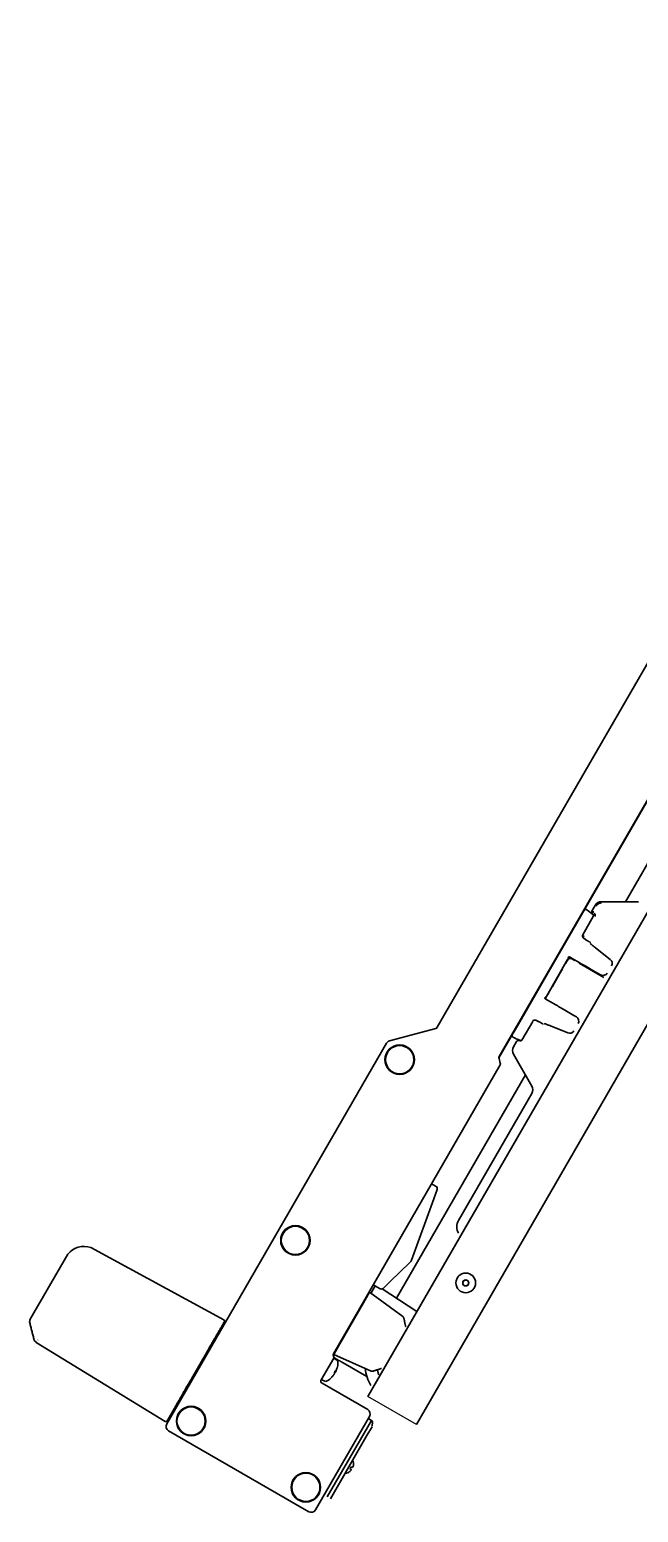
# Model space of a CAD drawing. Header units: inches. Extents: x 90 to 4162, y -443 to 3471.
# Drawn here: x 1825 to 2073, y -443 to 161 of the extents above; entities that cross this region are included whole.
import ezdxf

# ---------------------------------------------------------------- set-up
doc = ezdxf.new("R2010")
doc.units = ezdxf.units.IN
doc.layers.add('1', color=7, linetype='Continuous', true_color=0xffffff)
doc.layers.add('4', color=7, linetype='Continuous', true_color=0xffffff)

msp = doc.modelspace()

# ---------------------------------------------------------------- linework, layer by layer
msp.add_line((1982.35, -406.79), (1962.6, -395.38))
at = {"layer": '1', "color": 7, "linetype": 'Continuous', "lineweight": 35}
for p, q in [((1982.35, -406.79), (2310.42, 161.43)), ((2253.58, 108.61), (1962.56, -395.44)), ((1990.8, -245.04), (2167.75, 61.45)), ((2191.06, 45.83), (2015.98, -257.43)), ((2190.7, 45.46), (2016.11, -256.93)), ((2048.15, -201.7), (2050.29, -197.99)), ((2050.29, -197.99), (2050.62, -197.42)), ((2053.56, -198.53), (2053.57, -198.53)), ((2054.63, -199.36), (2053.57, -198.53)), ((2023.89, -243.72), (2048.15, -201.7)), ((2053.19, -210.95), (2053.41, -211.12)), ((2035.43, -232.22), (2043.96, -217.45)), ((2044.13, -216.82), (2044.18, -217.01)), ((2044.37, -216.96), (2044.27, -217.05)), ((2044.73, -216.37), (2044.63, -216.53)), ((2044.68, -216.34), (2044.73, -216.37)), ((2045.58, -216.86), (2048.96, -218.81)), ((2061.35, -217.36), (2055.3, -212.63)), ((2041.5, -221.83), (2038, -227.9)), ((2041.92, -221.5), (2041.86, -221.47)), ((2044.01, -217.48), (2043.5, -218.37)), ((2054.95, -222.24), (2051.05, -219.99)), ((2056.41, -223.08), (2054.95, -222.24)), ((2057.39, -223.65), (2056.41, -223.08)), ((2035.25, -224.06), (2035.25, -224.06)), ((2037.86, -228.4), (2037.92, -228.43)), ((2034.83, -233.4), (2034.88, -233.43)), ((2034.97, -233.26), (2034.88, -233.43)), ((2035.16, -232.64), (2034.98, -232.69)), ((2035.24, -232.69), (2035.22, -232.82)), ((2036, -231.36), (2035.49, -232.25)), ((2035.73, -233.92), (2039.11, -235.87)), ((2041.18, -237.1), (2045.08, -239.35)), ((2045.08, -239.35), (2046.53, -240.19)), ((2046.53, -240.19), (2047.52, -240.75)), ((1971.4, -250.55), (1990.19, -245.51)), ((2021.42, -248.01), (2021.75, -247.44)), ((2021.75, -247.44), (2023.89, -243.72)), ((2034.41, -243.46), (2034.67, -243.57)), ((2036.93, -244.45), (2044.04, -247.32)), ((1880.6, -406.64), (1970.18, -251.48)), ((2023.85, -250), (2025.1, -250.5)), ((2023.85, -250), (2023.85, -250)), ((2016.53, -259.62), (2016.01, -257.69)), ((2016.43, -260.38), (1948.49, -378.05)), ((1988.49, -308.77), (1990.36, -309.85)), ((1990.8, -311.05), (1989.41, -314.87)), ((1989.41, -314.87), (1980.32, -339.87)), ((1840.31, -337.43), (1825.01, -363.93)), ((1849.7, -334.78), (1903.92, -364.22)), ((1979.57, -341), (1971.76, -348.5)), ((1965.54, -350.36), (1963.88, -353.23)), ((1967.56, -351.52), (1964.74, -349.9)), ((1971.76, -348.5), (1968.75, -351.38)), ((1960.79, -357.3), (1963.28, -353)), ((1963.28, -353), (1976.81, -362.83)), ((1963.88, -353.23), (1963.88, -353.23)), ((1968.41, -351.59), (1982.57, -360.79)), ((1951.16, -373.98), (1960.79, -357.3)), ((1959.14, -359.6), (1959.39, -359.74)), ((1961.07, -356.82), (1960.83, -356.68)), ((1903.1, -367.67), (1902.92, -366.99)), ((1955.03, -366.73), (1955.27, -366.87)), ((1956.69, -364.42), (1956.44, -364.28)), ((1880.02, -405.63), (1827.41, -373.39)), ((1948.68, -378.29), (1951.16, -373.98)), ((1950.64, -374.32), (1950.89, -374.46)), ((1952.57, -371.54), (1952.33, -371.4)), ((1952.64, -371.42), (1952.54, -371.36)), ((1948.65, -379.78), (1943.5, -388.69)), ((1948.7, -379.4), (1948.44, -378.43)), ((1948.75, -379.6), (1948.65, -379.78)), ((1963.96, -385.09), (1948.68, -378.29)), ((1948.71, -379.58), (1948.75, -379.6)), ((1949.75, -380.18), (1948.75, -379.6)), ((1949.75, -380.46), (1948.84, -379.94)), ((1891.32, -387.07), (1893.48, -383.34)), ((1948.74, -386.49), (1948.75, -386.5)), ((1948.76, -386.4), (1948.8, -386.42)), ((1949.11, -385.39), (1949.32, -385.52)), ((1949.22, -385.19), (1949.43, -385.32)), ((1949.26, -385.12), (1949.48, -385.24)), ((1949.54, -385.1), (1949.55, -385.11)), ((1962.12, -387.31), (1952.54, -381.78)), ((1943.84, -388.6), (1944.75, -389.12)), ((1943.87, -390.06), (1962.49, -400.81)), ((1948.66, -386.62), (1948.68, -386.63)), ((1882.51, -403.2), (1882.6, -403.18)), ((1963.22, -403.54), (1941.22, -441.64)), ((1962.91, -404.56), (1964.02, -405.16)), ((1938.49, -442.38), (1881.33, -409.38)), ((1961.02, -410.35), (1946.02, -436.33)), ((1964.02, -405.16), (1961.02, -410.35)), ((1964.25, -407.76), (1962.32, -411.1)), ((1964.02, -405.16), (1964.2, -405.27)), ((1964.43, -405.72), (1964.33, -407.5)), ((1962.32, -411.1), (1947.32, -437.08))]:
    msp.add_line(p, q, dxfattribs=at)
for centre, radius in [((1975.53, -258.22), 6), ((1975.53, -258.22), 5.75), ((1933.03, -331.84), 6), ((1933.03, -331.84), 5.75), ((2002.45, -349.17), 4), ((2002.45, -349.17), 1.25), ((2002.45, -349.17), 1.15), ((1890.53, -405.45), 6), ((1890.53, -405.45), 5.75), ((1937.29, -432.45), 6), ((1937.29, -432.45), 5.75)]:
    msp.add_circle(centre, radius, dxfattribs=at)
for centre, radius, start, end in [((1989.93, -244.54), 1, 285, 330), ((1971.92, -252.48), 2, 105, 150), ((2016.98, -257.43), 1, 150, 195), ((2015.56, -259.88), 1, 330, 15), ((1989.86, -310.71), 1, 340, 60), ((1846.84, -342.61), 8.34, 69.92444, 141.57556), ((1977.5, -338.84), 3, 313.7865, 340), ((1968.06, -350.66), 1, 240, 313.7865), ((1826.74, -364.93), 2, 150, 194.25002), ((1952.67, -371.14), 0.25, 198.69975, 238), ((1948.92, -378.3), 0.5, 150, 195), ((1948.72, -380.16), 0.25, 60, 150), ((1948.22, -379.53), 0.5, 330, 15), ((1949.12, -381.54), 1.25, 358.60206, 60), ((1895.01, -386.68), 3.1, 164.59455, 186.2508), ((1895.01, -386.68), 3.1, 113.7558, 135.41205), ((1895.01, -386.68), 3.5, 105.5883, 114.7683), ((1941.29, -381.35), 9.08, 343.2612, 358.60206), ((1895.01, -386.68), 3.5, 185.86268, 194.4183), ((1944.37, -389.19), 1, 150, 240), ((1943.97, -388.38), 0.25, 150, 240), ((1945.37, -388.04), 1.25, 240, 301.39794), ((1941.29, -381.35), 9.08, 301.39794, 316.7388), ((1961.49, -402.54), 2, 330, 60), ((1882.33, -407.64), 2, 150, 240), ((1963.93, -405.69), 0.5, 356.56505, 58), ((1953, -423.04), 3.74, 9.38647, 25.84409), ((1953, -423.04), 3.74, 274.1559, 290.64486), ((1939.49, -440.64), 2, 240, 330)]:
    msp.add_arc(centre, radius, start, end, dxfattribs=at)
for centre, major_axis, ratio, start_param, end_param in [((2051.27, -197.79), (-0.65, 0.375), 0.999379, 4.572848, 6.283185), ((2053.53, -198.6), (1.79, -1.4), 0.03458, 1.575662, 3.146458), ((2053.33, -211.26), (2.39, -1.87), 0.051895, 1.166972, 1.57811), ((2043.93, -217.44), (-0.25, -0.433), 0.052408, 1.570796, 3.089233), ((2044.02, -217.49), (-0.25, -0.433), 0.017455, 3.193953, 4.712389), ((2044.39, -216.39), (-0.25, -0.433), 0.052408, 4.828132, 6.230825), ((2044.55, -216.55), (0.065, -0.242), 0.997265, 2.357564, 3.693517), ((2044.62, -216.53), (-0.25, -0.433), 0.017455, 0.05236, 1.570796), ((2045.55, -216.9), (0.866, -0.5), 0.052408, 1.570796, 3.124139), ((2055.38, -212.5), (2.39, -1.87), 0.051895, 4.308564, 4.719702), ((2060.11, -218.93), (-1.97, -0.38), 0.997598, 2.427198, 3.855987), ((2042.36, -222.33), (0.551, -0.835), 0.99981, 2.970839, 3.605134), ((2044.36, -218.87), (-0.998, 0.06), 0.99981, 5.819644, 6.453939), ((2049.04, -218.68), (2.6, -1.5), 0.052408, 4.712389, 5.123527), ((2050.98, -220.13), (2.6, -1.5), 0.052408, 1.570796, 1.981934), ((2058.39, -221.91), (-0.52, 1.94), 0.997265, 2.357564, 3.925621), ((2038.86, -228.4), (0.998, -0.06), 0.99981, 2.678052, 3.312346), ((2034.95, -233.18), (-0.242, -0.065), 0.997265, 5.731261, 7.067214), ((2034.73, -233.12), (-0.25, -0.433), 0.052408, 3.193953, 4.596646), ((2035.75, -233.87), (0.866, -0.5), 0.052408, 3.159046, 4.712389), ((2034.97, -233.26), (-0.25, -0.433), 0.017455, 1.570796, 3.089233), ((2035.41, -232.2), (-0.25, -0.433), 0.052408, 0.05236, 1.570796), ((2035.49, -232.25), (-0.25, -0.433), 0.017455, 4.712389, 6.230825), ((2036.86, -231.86), (0.551, -0.835), 0.99981, 2.970839, 3.605134), ((2039.04, -236.01), (2.6, -1.5), 0.052408, 1.159658, 1.570796), ((2041.26, -236.96), (2.6, -1.5), 0.052408, 4.301251, 4.712389), ((2046.51, -242.49), (1.94, 0.52), 0.997265, 5.499157, 7.067214), ((2034.75, -243.43), (2.81, -1.13), 0.051895, 4.705076, 5.116214), ((2036.85, -244.59), (2.81, -1.13), 0.051895, 1.563483, 1.974621), ((2044.79, -245.47), (0.65, -1.9), 0.997598, 5.568791, 6.99758), ((2022.07, -248.38), (-0.65, 0.375), 0.999379, 0, 1.710337), ((2023.89, -249.93), (2.11, -0.85), 0.03458, 3.136727, 4.707523), ((1941.32, -381.3), (-7.85, 4.53), 0.995851, 2.892014, 3.064238), ((1941.41, -381.15), (-7.86, 4.54), 0.70796, 2.968314, 3.041486), ((1941.14, -381.62), (7.86, -4.54), 0.359495, 6.109906, 6.183079), ((1940.98, -381.9), (7.85, -4.53), 0.319632, 0.077355, 0.249579), ((1941.53, -380.94), (-7.61, 4.39), 0.978398, 3.096057, 3.187129), ((1941.61, -380.81), (-7.85, 4.53), 0.319632, 2.921886, 3.064238), ((1941.17, -381.56), (7.86, -4.54), 0.70796, 0.100106, 0.173279), ((1941.62, -380.78), (-7.85, 4.53), 0.090997, 3.218948, 3.391172), ((1941.26, -381.41), (7.85, -4.53), 0.995851, 0.077355, 0.104034), ((1941.23, -381.46), (7.86, -4.54), 0.933147, 0.100106, 0.173279), ((1941.4, -381.17), (-7.85, 4.53), 0.947542, 3.218948, 3.391172), ((1941.41, -381.15), (-7.86, 4.54), 0.706253, 3.241699, 3.314872), ((1941.19, -381.54), (7.85, -4.53), 0.947542, 6.033606, 6.20583), ((1940.17, -383.3), (7.61, -4.39), 0.206731, 6.237649, 6.328721), ((1952.98, -423.03), (2.57, 2.7), 0.997235, 5.247399, 5.62012), ((1952.98, -423.04), (1.06, 3.58), 0.997235, 3.804658, 4.177379), ((1952.83, -423.29), (-3.09, 2.09), 0.017407, 3.440796, 3.813517), ((1952.82, -423.24), (-2.71, 2.5), 0.902278, 3.129444, 3.24631), ((1953.13, -422.77), (3.35, -1.63), 0.017407, 5.611261, 5.983982), ((1952.67, -423.49), (-2.99, 2.17), 0.420739, 3.280106, 3.396972), ((1953.23, -422.53), (3.37, -1.5), 0.420739, 6.027806, 6.144672), ((1953.08, -422.79), (3.52, -1.1), 0.902278, 6.178468, 6.295334)]:
    msp.add_ellipse(centre, major_axis=major_axis, ratio=ratio, start_param=start_param, end_param=end_param, dxfattribs=at)
for points, knots in [([(2051.29, -197.05), (2051.26, -197.05), (2051.16, -197.04), (2050.97, -197.09), (2050.76, -197.23), (2050.66, -197.35), (2050.62, -197.42)], [0, 0, 0, 0, 0.092458, 0.389148, 0.725423, 1, 1, 1, 1]), ([(2021.42, -248.01), (2021.37, -248.09), (2021.31, -248.25), (2021.31, -248.5), (2021.36, -248.67), (2021.41, -248.74), (2021.42, -248.76)], [0, 0, 0, 0, 0.346122, 0.655529, 0.90949, 1, 1, 1, 1]), ([(1963.88, -353.23), (1963.87, -353.25), (1963.85, -353.27), (1963.83, -353.32), (1963.81, -353.34), (1963.8, -353.37)], [0, 0, 0, 0, 0.502181, 0.502181, 1, 1, 1, 1]), ([(1893.48, -383.34), (1893.49, -383.32), (1893.51, -383.28), (1893.55, -383.22), (1893.58, -383.15), (1893.62, -383.09), (1893.65, -383.03), (1893.69, -382.97), (1893.73, -382.91), (1893.76, -382.84), (1893.8, -382.78), (1893.83, -382.72), (1893.87, -382.66), (1893.9, -382.6), (1893.94, -382.54), (1893.97, -382.47), (1894.01, -382.41), (1894.05, -382.35), (1894.08, -382.29), (1894.12, -382.23), (1894.15, -382.17), (1894.19, -382.11), (1894.22, -382.05), (1894.26, -381.98), (1894.29, -381.92), (1894.33, -381.86), (1894.36, -381.8), (1894.4, -381.74), (1894.43, -381.68), (1894.47, -381.62), (1894.5, -381.56), (1894.54, -381.5), (1894.57, -381.44), (1894.61, -381.38), (1894.64, -381.32), (1894.68, -381.26), (1894.71, -381.2), (1894.75, -381.14), (1894.78, -381.08), (1894.82, -381.02), (1894.85, -380.96), (1894.89, -380.89), (1894.92, -380.83), (1894.96, -380.78), (1894.99, -380.72), (1895.03, -380.66), (1895.06, -380.6), (1895.09, -380.54), (1895.13, -380.48), (1895.16, -380.42), (1895.2, -380.36), (1895.23, -380.3), (1895.27, -380.24), (1895.3, -380.18), (1895.33, -380.12), (1895.37, -380.06), (1895.4, -380), (1895.44, -379.94), (1895.47, -379.88), (1895.5, -379.83), (1895.54, -379.77), (1895.57, -379.71), (1895.61, -379.65), (1895.64, -379.59), (1895.67, -379.53), (1895.71, -379.47), (1895.74, -379.42), (1895.77, -379.36), (1895.81, -379.3), (1895.84, -379.24), (1895.88, -379.18), (1895.91, -379.13), (1895.94, -379.07), (1895.98, -379.01), (1896.01, -378.95), (1896.04, -378.89), (1896.08, -378.84), (1896.11, -378.78), (1896.14, -378.72), (1896.17, -378.66), (1896.21, -378.61), (1896.24, -378.55), (1896.27, -378.49), (1896.31, -378.44), (1896.34, -378.38), (1896.37, -378.32), (1896.4, -378.27), (1896.44, -378.21), (1896.47, -378.15), (1896.5, -378.1), (1896.53, -378.04), (1896.57, -377.98), (1896.6, -377.93), (1896.63, -377.87), (1896.66, -377.82), (1896.7, -377.76), (1896.73, -377.71), (1896.76, -377.65), (1896.79, -377.59), (1896.82, -377.54), (1896.86, -377.48), (1896.89, -377.43), (1896.92, -377.37), (1896.95, -377.32), (1896.98, -377.26), (1897.02, -377.21), (1897.05, -377.15), (1897.08, -377.1), (1897.11, -377.04), (1897.14, -376.99), (1897.17, -376.94), (1897.2, -376.88), (1897.24, -376.83), (1897.27, -376.77), (1897.3, -376.72), (1897.33, -376.67), (1897.36, -376.61), (1897.39, -376.56), (1897.42, -376.51), (1897.45, -376.45), (1897.67, -376.08), (1898.05, -375.42), (1898.55, -374.56), (1898.97, -373.82), (1899.3, -373.25), (1899.56, -372.8), (1899.78, -372.42), (1899.99, -372.06), (1900.16, -371.76), (1900.3, -371.51), (1900.43, -371.29), (1900.59, -371.01), (1900.78, -370.69), (1901.04, -370.23), (1901.36, -369.69), (1901.71, -369.08), (1902.03, -368.52), (1902.31, -368.04), (1902.54, -367.64), (1902.73, -367.32), (1902.89, -367.04), (1903.02, -366.8), (1903.14, -366.61), (1903.23, -366.44), (1903.32, -366.29), (1903.41, -366.13), (1903.53, -365.93), (1903.66, -365.7), (1903.79, -365.47), (1903.9, -365.29), (1903.96, -365.17), (1903.99, -365.13), (1904, -365.11)], [0, 0, 0, 0, 0.002347, 0.004693, 0.007038, 0.009381, 0.011723, 0.014063, 0.016402, 0.01874, 0.021076, 0.023412, 0.025745, 0.028078, 0.030409, 0.032738, 0.035066, 0.037393, 0.039719, 0.042043, 0.044366, 0.046688, 0.049008, 0.051327, 0.053644, 0.05596, 0.058275, 0.060589, 0.062901, 0.065212, 0.067521, 0.069829, 0.072136, 0.074441, 0.076745, 0.079048, 0.08135, 0.08365, 0.085948, 0.088246, 0.090542, 0.092836, 0.09513, 0.097422, 0.099713, 0.102002, 0.10429, 0.106577, 0.108862, 0.111146, 0.113428, 0.11571, 0.11799, 0.120268, 0.122546, 0.124821, 0.127096, 0.129369, 0.131641, 0.133912, 0.136181, 0.138449, 0.140715, 0.14298, 0.145244, 0.147507, 0.149768, 0.152027, 0.154286, 0.156543, 0.158798, 0.161052, 0.163305, 0.165556, 0.167806, 0.170055, 0.172302, 0.174547, 0.176791, 0.179034, 0.181275, 0.183515, 0.185753, 0.18799, 0.190226, 0.192459, 0.194692, 0.196923, 0.199152, 0.20138, 0.203606, 0.205831, 0.208054, 0.210276, 0.212496, 0.214714, 0.216932, 0.219147, 0.221361, 0.223573, 0.225784, 0.227993, 0.230201, 0.232407, 0.234611, 0.236814, 0.239015, 0.241215, 0.243413, 0.245609, 0.247804, 0.249997, 0.252188, 0.254378, 0.256566, 0.258752, 0.260937, 0.26312, 0.265302, 0.267481, 0.269659, 0.311569, 0.348589, 0.380775, 0.408204, 0.425656, 0.44314, 0.460639, 0.478136, 0.486406, 0.497547, 0.511552, 0.528413, 0.548118, 0.583862, 0.619099, 0.6539, 0.688239, 0.71524, 0.739877, 0.762145, 0.782048, 0.799599, 0.81481, 0.827686, 0.843851, 0.86575, 0.893412, 0.926891, 0.966204, 0.984323, 1, 1, 1, 1]), ([(1904.12, -364.63), (1904.11, -364.59), (1904.09, -364.53), (1904.03, -364.44), (1903.96, -364.37), (1903.91, -364.33), (1903.88, -364.31)], [0, 0, 0, 0, 0.262567, 0.520289, 0.767104, 1, 1, 1, 1]), ([(1904.12, -364.9), (1904.15, -364.86), (1904.19, -364.74), (1904.18, -364.52), (1904.08, -364.32), (1903.98, -364.24), (1903.92, -364.22)], [0, 0, 0, 0, 0.236119, 0.494912, 0.753705, 1, 1, 1, 1]), ([(1977.2, -363.43), (1977.19, -363.37), (1977.17, -363.31), (1977.12, -363.2), (1977.1, -363.14), (1977.03, -363.04), (1976.99, -362.99), (1976.91, -362.9), (1976.86, -362.86), (1976.81, -362.83)], [0, 0, 0, 0, 0.25, 0.25, 0.5, 0.5, 0.75, 0.75, 1, 1, 1, 1]), ([(1826.45, -371.89), (1826.45, -371.9), (1826.45, -371.9), (1826.45, -371.91), (1826.45, -371.91), (1826.45, -371.92), (1826.45, -371.93), (1826.46, -371.95), (1826.46, -371.96), (1826.47, -371.97)], [0, 0, 0, 0, 0.125, 0.125, 0.25, 0.25, 0.5, 0.5, 1, 1, 1, 1]), ([(1826.47, -371.97), (1826.47, -372), (1826.48, -372.02), (1826.49, -372.06), (1826.49, -372.08), (1826.5, -372.11), (1826.5, -372.12), (1826.51, -372.13), (1826.51, -372.14), (1826.51, -372.16), (1826.51, -372.16), (1826.52, -372.17), (1826.52, -372.17), (1826.52, -372.17), (1826.52, -372.17), (1826.52, -372.17), (1826.52, -372.18), (1826.52, -372.18)], [0, 0, 0, 0, 0.251095, 0.251095, 0.502189, 0.502189, 0.627737, 0.627737, 0.753284, 0.753284, 0.878831, 0.878831, 0.941605, 0.941605, 0.972992, 0.972992, 1, 1, 1, 1]), ([(1826.52, -372.18), (1826.58, -372.42), (1826.81, -372.9), (1827.19, -373.25), (1827.41, -373.39)], [0, 0, 0, 0, 0.5, 1, 1, 1, 1]), ([(1828.13, -372.43), (1828.12, -372.43), (1828.12, -372.43), (1828.12, -372.43), (1828.12, -372.44), (1828.12, -372.45), (1828.11, -372.45), (1828.11, -372.46), (1828.11, -372.47), (1828.11, -372.47)], [0, 0, 0, 0, 0.064425, 0.161711, 0.291914, 0.455076, 0.651232, 0.858951, 1, 1, 1, 1]), ([(1952.54, -381.78), (1952.52, -381.77), (1952.48, -381.75), (1952.42, -381.72), (1952.35, -381.68), (1952.28, -381.63), (1952.19, -381.58), (1952.1, -381.53), (1952, -381.47), (1951.9, -381.41), (1951.75, -381.33), (1951.58, -381.23), (1951.38, -381.12), (1951.21, -381.02), (1951.05, -380.92), (1950.89, -380.83), (1950.72, -380.74), (1950.55, -380.63), (1950.4, -380.55), (1950.29, -380.48), (1950.21, -380.44), (1950.14, -380.4), (1950.08, -380.36), (1950.02, -380.33), (1949.96, -380.3), (1949.92, -380.27), (1949.87, -380.25), (1949.84, -380.22), (1949.8, -380.2), (1949.78, -380.19), (1949.76, -380.18), (1949.75, -380.18)], [0, 0, 0, 0, 0.017064, 0.036815, 0.059249, 0.084363, 0.112153, 0.142615, 0.175746, 0.211544, 0.250008, 0.322378, 0.388152, 0.447354, 0.499999, 0.556664, 0.617207, 0.681643, 0.74999, 0.781924, 0.811845, 0.839752, 0.865644, 0.88952, 0.911376, 0.931212, 0.949025, 0.964812, 0.978572, 0.990302, 1, 1, 1, 1]), ([(1894.23, -383.03), (1894.11, -383.05), (1893.99, -383.09), (1893.75, -383.17), (1893.63, -383.22), (1893.51, -383.27)], [0, 0, 0, 0, 0.5, 0.5, 1, 1, 1, 1]), ([(1963.96, -385.09), (1964.01, -385.11), (1964.07, -385.13), (1964.19, -385.16), (1964.25, -385.17), (1964.37, -385.18), (1964.43, -385.18), (1964.56, -385.16), (1964.62, -385.15), (1964.67, -385.13)], [0, 0, 0, 0, 0.25, 0.25, 0.5, 0.5, 0.75, 0.75, 1, 1, 1, 1]), ([(1880.71, -405.45), (1880.71, -405.45), (1880.71, -405.45), (1880.71, -405.45), (1880.71, -405.45), (1880.71, -405.45), (1880.71, -405.45), (1880.71, -405.44), (1880.71, -405.44), (1880.71, -405.44), (1880.72, -405.44), (1880.72, -405.44), (1880.72, -405.44), (1880.72, -405.43), (1880.72, -405.43), (1880.72, -405.43), (1880.72, -405.43), (1880.73, -405.42), (1880.73, -405.42), (1880.73, -405.42), (1880.73, -405.41), (1880.73, -405.41), (1880.74, -405.4), (1880.74, -405.4), (1880.74, -405.4), (1880.74, -405.39), (1880.75, -405.39), (1880.75, -405.38), (1880.75, -405.38), (1880.76, -405.37), (1880.76, -405.37), (1880.76, -405.36), (1880.77, -405.35), (1880.77, -405.35), (1880.77, -405.34), (1880.78, -405.34), (1880.78, -405.33), (1880.78, -405.32), (1880.79, -405.32), (1880.79, -405.31), (1880.79, -405.3), (1880.8, -405.3), (1880.8, -405.29), (1880.81, -405.28), (1880.81, -405.28), (1880.81, -405.27), (1880.82, -405.26), (1880.82, -405.25), (1880.83, -405.25), (1880.83, -405.24), (1880.84, -405.23), (1880.84, -405.22), (1880.85, -405.22), (1880.85, -405.21), (1880.85, -405.2), (1880.86, -405.19), (1880.86, -405.18), (1880.87, -405.17), (1880.87, -405.17), (1880.88, -405.16), (1880.88, -405.15), (1880.89, -405.14), (1880.89, -405.13), (1880.9, -405.12), (1880.9, -405.11), (1880.91, -405.1), (1880.92, -405.09), (1880.92, -405.09), (1880.93, -405.08), (1880.93, -405.07), (1880.94, -405.06), (1880.94, -405.05), (1880.95, -405.04), (1880.95, -405.03), (1880.96, -405.02), (1880.96, -405.01), (1880.97, -405), (1880.98, -404.99), (1880.98, -404.98), (1880.99, -404.97), (1880.99, -404.96), (1881, -404.95), (1881, -404.94), (1881.01, -404.93), (1881.02, -404.92), (1881.02, -404.91), (1881.03, -404.9), (1881.03, -404.89), (1881.04, -404.88), (1881.05, -404.87), (1881.05, -404.86), (1881.06, -404.85), (1881.06, -404.84), (1881.07, -404.83), (1881.07, -404.82), (1881.08, -404.81), (1881.09, -404.8), (1881.09, -404.79), (1881.1, -404.78), (1881.1, -404.77), (1881.11, -404.76), (1881.12, -404.75), (1881.12, -404.74), (1881.13, -404.73), (1881.13, -404.72), (1881.14, -404.71), (1881.15, -404.69), (1881.15, -404.68), (1881.16, -404.67), (1881.16, -404.66), (1881.17, -404.65), (1881.18, -404.64), (1881.18, -404.63), (1881.19, -404.62), (1881.19, -404.61), (1881.2, -404.6), (1881.21, -404.59), (1881.21, -404.58), (1881.22, -404.57), (1881.22, -404.56), (1881.23, -404.55), (1881.23, -404.54), (1881.24, -404.53), (1881.25, -404.52), (1881.25, -404.51), (1881.26, -404.5), (1881.26, -404.49), (1881.27, -404.48), (1881.28, -404.47), (1881.28, -404.46), (1881.29, -404.45), (1881.29, -404.44), (1881.3, -404.43), (1881.3, -404.42), (1881.31, -404.41), (1881.31, -404.4), (1881.32, -404.39), (1881.33, -404.38), (1881.33, -404.38), (1881.34, -404.37), (1881.34, -404.36), (1881.35, -404.35), (1881.35, -404.34), (1881.36, -404.33), (1881.36, -404.32), (1881.37, -404.31), (1881.37, -404.3), (1881.38, -404.29), (1881.38, -404.28), (1881.39, -404.28), (1881.39, -404.27), (1881.4, -404.26), (1881.4, -404.25), (1881.41, -404.24), (1881.41, -404.23), (1881.42, -404.22), (1881.42, -404.22), (1881.43, -404.21), (1881.43, -404.2), (1881.44, -404.19), (1881.44, -404.18), (1881.45, -404.17), (1881.45, -404.17), (1881.46, -404.16), (1881.46, -404.15), (1881.46, -404.14), (1881.47, -404.14), (1881.47, -404.13), (1881.48, -404.12), (1881.48, -404.11), (1881.49, -404.11), (1881.49, -404.1), (1881.5, -404.09), (1881.5, -404.08), (1881.5, -404.08), (1881.51, -404.07), (1881.51, -404.06), (1881.52, -404.06), (1881.57, -403.96), (1881.67, -403.78), (1881.83, -403.51), (1881.98, -403.24), (1882.13, -402.99), (1882.27, -402.75), (1882.4, -402.53), (1882.52, -402.31), (1882.66, -402.08), (1882.8, -401.83), (1882.94, -401.59), (1883.08, -401.35), (1883.22, -401.11), (1883.35, -400.87), (1883.49, -400.64), (1883.62, -400.42), (1883.74, -400.2), (1883.89, -399.93), (1884.08, -399.61), (1884.31, -399.22), (1884.53, -398.83), (1884.77, -398.42), (1885.01, -398), (1885.25, -397.58), (1885.48, -397.19), (1885.69, -396.83), (1885.88, -396.5), (1886.07, -396.16), (1886.27, -395.82), (1886.48, -395.46), (1886.69, -395.1), (1886.9, -394.72), (1887.12, -394.34), (1887.37, -393.92), (1887.65, -393.44), (1887.98, -392.86), (1888.37, -392.18), (1888.82, -391.4), (1889.16, -390.81), (1889.37, -390.46), (1889.42, -390.37), (1889.47, -390.29), (1889.52, -390.2), (1889.57, -390.11), (1889.62, -390.02), (1889.67, -389.93), (1889.72, -389.84), (1889.77, -389.75), (1889.83, -389.66), (1889.88, -389.57), (1889.94, -389.47), (1889.99, -389.38), (1890.05, -389.28), (1890.1, -389.18), (1890.16, -389.09), (1890.21, -388.99), (1890.27, -388.89), (1890.33, -388.79), (1890.39, -388.69), (1890.45, -388.58), (1890.51, -388.48), (1890.57, -388.38), (1890.63, -388.27), (1890.69, -388.17), (1890.75, -388.06), (1890.81, -387.95), (1890.87, -387.85), (1890.94, -387.74), (1891, -387.63), (1891.06, -387.52), (1891.13, -387.41), (1891.19, -387.29), (1891.26, -387.18), (1891.3, -387.11), (1891.32, -387.07)], [0, 0, 0, 0, 0.001622, 0.003844, 0.006058, 0.008261, 0.010456, 0.012641, 0.014817, 0.016984, 0.019141, 0.02129, 0.023428, 0.025558, 0.027678, 0.029789, 0.031891, 0.033984, 0.036067, 0.038141, 0.040206, 0.042261, 0.044308, 0.046345, 0.048372, 0.050391, 0.0524, 0.054401, 0.056392, 0.058373, 0.060346, 0.062309, 0.064263, 0.066208, 0.068144, 0.07007, 0.071988, 0.073896, 0.075795, 0.077684, 0.079565, 0.081436, 0.083298, 0.085151, 0.086995, 0.08883, 0.090655, 0.092472, 0.094279, 0.096077, 0.097866, 0.099645, 0.101416, 0.103177, 0.104929, 0.106672, 0.108406, 0.11013, 0.111846, 0.113552, 0.115249, 0.116937, 0.118616, 0.120286, 0.121946, 0.123597, 0.12524, 0.126873, 0.128497, 0.130111, 0.131717, 0.133313, 0.1349, 0.136478, 0.138047, 0.139607, 0.141157, 0.142699, 0.144231, 0.145754, 0.147267, 0.148772, 0.150267, 0.151753, 0.15323, 0.154698, 0.156156, 0.157606, 0.159046, 0.160476, 0.161898, 0.16331, 0.164714, 0.166107, 0.167492, 0.168868, 0.170234, 0.171591, 0.172939, 0.174277, 0.175607, 0.176927, 0.178238, 0.179539, 0.180832, 0.182115, 0.183389, 0.184653, 0.185909, 0.187155, 0.188392, 0.189619, 0.190838, 0.192047, 0.193247, 0.194438, 0.195619, 0.196791, 0.197954, 0.199108, 0.200252, 0.201388, 0.202514, 0.20363, 0.204738, 0.205836, 0.206925, 0.208005, 0.209075, 0.210136, 0.211188, 0.212231, 0.213264, 0.214288, 0.215303, 0.216309, 0.217305, 0.218293, 0.219271, 0.220239, 0.221199, 0.222149, 0.22309, 0.224021, 0.224944, 0.225857, 0.226761, 0.227656, 0.228541, 0.229417, 0.230284, 0.231142, 0.23199, 0.232829, 0.233659, 0.23448, 0.235292, 0.236094, 0.236887, 0.23767, 0.238445, 0.23921, 0.239966, 0.240713, 0.24145, 0.242179, 0.242898, 0.243608, 0.244308, 0.244999, 0.245682, 0.246354, 0.247018, 0.247672, 0.248318, 0.248953, 0.24958, 0.250198, 0.250806, 0.274781, 0.29681, 0.316894, 0.335046, 0.351294, 0.365654, 0.37813, 0.393231, 0.40783, 0.421914, 0.435474, 0.448501, 0.460989, 0.472932, 0.484328, 0.495175, 0.505471, 0.523644, 0.541747, 0.559807, 0.577845, 0.595872, 0.613893, 0.631917, 0.644922, 0.65816, 0.671621, 0.685295, 0.699171, 0.71325, 0.727538, 0.742037, 0.756755, 0.774661, 0.795881, 0.820426, 0.848316, 0.87958, 0.882537, 0.885522, 0.888536, 0.891579, 0.89465, 0.897749, 0.900877, 0.904033, 0.907218, 0.910431, 0.913673, 0.916943, 0.920242, 0.923569, 0.926925, 0.930309, 0.933722, 0.937162, 0.940632, 0.94413, 0.947656, 0.95121, 0.954793, 0.958405, 0.962045, 0.965713, 0.969409, 0.973134, 0.976887, 0.980668, 0.984478, 0.988316, 0.992183, 0.996077, 1, 1, 1, 1]), ([(1891.32, -387.08), (1891.33, -387.21), (1891.35, -387.34), (1891.4, -387.59), (1891.43, -387.71), (1891.46, -387.83)], [0, 0, 0, 0, 0.5, 0.5, 1, 1, 1, 1]), ([(1880.02, -405.63), (1880.07, -405.66), (1880.19, -405.7), (1880.4, -405.7), (1880.6, -405.6), (1880.68, -405.5), (1880.71, -405.45)], [0, 0, 0, 0, 0.240631, 0.493754, 0.746877, 1, 1, 1, 1]), ([(1955.27, -424.89), (1955.31, -424.83), (1955.35, -424.76), (1955.41, -424.66), (1955.42, -424.62), (1955.46, -424.56), (1955.48, -424.52), (1955.54, -424.42), (1955.58, -424.35), (1955.64, -424.25), (1955.66, -424.22), (1955.7, -424.15), (1955.72, -424.12), (1955.74, -424.08)], [0, 0, 0, 0, 0.25, 0.25, 0.375, 0.375, 0.5, 0.5, 0.75, 0.75, 0.875, 0.875, 1, 1, 1, 1])]:
    msp.add_open_spline(points, degree=3, knots=knots, dxfattribs=at)
for points, degree in [([(2044.37, -216.38), (2044.36, -216.4), (2044.34, -216.41), (2044.33, -216.43)], 3), ([(2034.73, -233.06), (2034.72, -233.07), (2034.72, -233.09), (2034.71, -233.11)], 3), ([(1826.45, -371.89), (1824.8, -365.42)], 1), ([(1903.72, -365.33), (1904.06, -365.03), (1904.06, -365.01)], 2), ([(1904.18, -364.74), (1904.21, -364.52), (1903.88, -364.72)], 2), ([(1977.3, -363.88), (1977.14, -363.49)], 1), ([(1977.3, -363.88), (1977.23, -363.56), (1977.17, -363.44)], 2), ([(1977.3, -363.88), (1977.97, -367.04)], 1), ([(1826.85, -372.87), (1827.14, -373.26), (1827.68, -373.32)], 2), ([(1968.18, -383.99), (1964.67, -385.13)], 1), ([(1964.67, -385.09), (1964.81, -385.09), (1965.11, -384.99)], 2)]:
    msp.add_open_spline(points, degree=degree, dxfattribs=at)
at = {"layer": '4', "color": 7, "linetype": 'Continuous', "lineweight": 35}
for p, q in [((2097.58, -141.81), (2067.53, -193.85)), ((2053.94, -197.48), (2055.17, -195.35)), ((2054.19, -198.77), (2054.43, -198.96)), ((2057.76, -193.85), (2072.78, -193.85)), ((2054.56, -199.6), (2050.1, -207.32)), ((2050.35, -208.61), (2051.23, -209.3)), ((2051.27, -209.32), (2050.36, -208.61)), ((2045.61, -217.11), (2046.6, -217.68)), ((2058.7, -224.71), (2048.66, -218.91)), ((2025.27, -250.33), (2029.73, -242.6)), ((2030.97, -242.18), (2032.01, -242.6)), ((2030.98, -242.19), (2032.04, -242.62)), ((2021.9, -252.98), (2023.12, -250.85)), ((2024.65, -250.54), (2024.37, -250.42)), ((2029.4, -268.98), (2021.9, -255.97)), ((2026.78, -264.43), (1974.26, -355.39)), ((1999.53, -323.72), (2029.4, -271.97))]:
    msp.add_line(p, q, dxfattribs=at)
msp.add_arc((1977.83, -382.24), 16.51, 185.96387, 212, dxfattribs=at)
for centre, major_axis, ratio, start_param, end_param in [((2054.81, -197.98), (-0.986, 0.174), 0.99931, 5.934122, 7.364783), ((2054.81, -197.98), (-0.493, 0.087), 0.99931, 5.934122, 7.364783), ((2054.13, -199.35), (-0.493, 0.087), 0.99931, 2.792529, 4.223191), ((2054.14, -199.35), (-0.986, 0.174), 0.99931, 2.792529, 4.223191), ((2057.76, -196.85), (1.5, -2.6), 0.999188, 2.618346, 3.66484), ((2050.97, -207.82), (0.983, 0.191), 0.998931, 2.426537, 3.856648), ((2050.98, -207.82), (0.491, 0.096), 0.998931, 2.426537, 3.856648), ((2053.11, -210.49), (0.035, -0.499), 0.20114, 1.435939, 1.790561), ((2045.11, -217.97), (-0.259, 0.967), 0.998783, 5.498396, 7.067974), ((2047.04, -217.93), (0.433, -0.25), 0.034921, 3.176499, 4.469589), ((2030.6, -243.1), (0.326, -0.947), 0.998931, 2.426537, 3.856648), ((2033.98, -243.62), (0.449, 0.219), 0.20114, 4.492624, 4.847247), ((2024.5, -254.47), (3, 0), 0.999188, 2.618346, 3.66484), ((2023.99, -251.35), (0.643, -0.767), 0.99931, 2.059994, 3.490656), ((2024.84, -250.08), (0.322, -0.383), 0.99931, 5.201587, 6.632249), ((2026.8, -270.47), (-3, 0), 0.999188, 2.618346, 3.66484), ((2004.08, -326.34), (-5.25, 0), 0.999188, 5.759938, 6.806432)]:
    msp.add_ellipse(centre, major_axis=major_axis, ratio=ratio, start_param=start_param, end_param=end_param, dxfattribs=at)
msp.add_open_spline([(2057.77, -194.36), (2057.44, -194.36), (2056.8, -194.53), (2056.23, -194.86), (2055.77, -195.33), (2055.6, -195.61)], degree=2, dxfattribs=at)
for points, knots in [([(2051.27, -209.32), (2051.27, -209.32), (2051.27, -209.32), (2051.28, -209.32), (2051.28, -209.32), (2051.29, -209.33), (2051.29, -209.33), (2051.3, -209.33), (2051.3, -209.34), (2051.31, -209.34), (2051.32, -209.34), (2051.32, -209.35), (2051.33, -209.35), (2051.34, -209.35), (2051.34, -209.36), (2051.35, -209.36), (2051.36, -209.37), (2051.37, -209.37), (2051.37, -209.37), (2051.38, -209.38), (2051.39, -209.38), (2051.4, -209.39), (2051.41, -209.39), (2051.42, -209.4), (2051.43, -209.4), (2051.44, -209.41), (2051.45, -209.41), (2051.46, -209.42), (2051.47, -209.42), (2051.48, -209.43), (2051.5, -209.44), (2051.53, -209.46), (2051.56, -209.47), (2051.58, -209.49), (2051.61, -209.5), (2051.64, -209.52), (2051.67, -209.54), (2051.7, -209.56), (2051.71, -209.57), (2051.72, -209.57)], [0, 0, 0, 0, 0.015129, 0.030383, 0.045772, 0.061308, 0.076999, 0.092858, 0.108893, 0.125115, 0.141532, 0.158153, 0.174988, 0.192043, 0.209327, 0.226848, 0.244613, 0.26263, 0.280903, 0.299441, 0.31825, 0.337334, 0.356701, 0.376355, 0.396301, 0.416545, 0.437092, 0.457945, 0.479109, 0.500588, 0.553969, 0.607745, 0.661975, 0.716715, 0.772024, 0.827955, 0.884561, 0.941893, 1, 1, 1, 1]), ([(2051.72, -209.57), (2051.74, -209.59), (2051.78, -209.61), (2051.83, -209.65), (2051.88, -209.68), (2051.94, -209.71), (2051.99, -209.74), (2052.04, -209.78), (2052.09, -209.81), (2052.13, -209.84), (2052.18, -209.87), (2052.23, -209.89), (2052.27, -209.92), (2052.32, -209.95), (2052.36, -209.97), (2052.4, -210), (2052.45, -210.02), (2052.49, -210.05), (2052.53, -210.07), (2052.57, -210.09), (2052.61, -210.11), (2052.64, -210.13), (2052.68, -210.15), (2052.71, -210.17), (2052.75, -210.19), (2052.78, -210.21), (2052.82, -210.22), (2052.85, -210.24), (2052.88, -210.25), (2052.91, -210.27), (2052.94, -210.28), (2052.97, -210.29), (2052.99, -210.3), (2053.02, -210.31), (2053.05, -210.32), (2053.07, -210.33), (2053.09, -210.34), (2053.12, -210.35), (2053.14, -210.36), (2053.16, -210.36), (2053.18, -210.37), (2053.19, -210.37), (2053.2, -210.37)], [0, 0, 0, 0, 0.038636, 0.076568, 0.113795, 0.150318, 0.186137, 0.221252, 0.255664, 0.289372, 0.322377, 0.35468, 0.38628, 0.417177, 0.447373, 0.476868, 0.505662, 0.533755, 0.561147, 0.58784, 0.613834, 0.63913, 0.663727, 0.687628, 0.710831, 0.733339, 0.755152, 0.776272, 0.796698, 0.816433, 0.835478, 0.853834, 0.871502, 0.888486, 0.904786, 0.920405, 0.935346, 0.949611, 0.963205, 0.976131, 0.988394, 1, 1, 1, 1]), ([(2032.49, -242.88), (2032.49, -242.88), (2032.48, -242.87), (2032.46, -242.87), (2032.45, -242.86), (2032.43, -242.85), (2032.41, -242.84), (2032.4, -242.83), (2032.38, -242.82), (2032.37, -242.82), (2032.35, -242.81), (2032.34, -242.8), (2032.33, -242.79), (2032.31, -242.78), (2032.3, -242.77), (2032.28, -242.77), (2032.27, -242.76), (2032.26, -242.75), (2032.24, -242.74), (2032.23, -242.73), (2032.21, -242.72), (2032.19, -242.71), (2032.17, -242.7), (2032.16, -242.69), (2032.14, -242.68), (2032.13, -242.67), (2032.12, -242.66), (2032.1, -242.65), (2032.09, -242.65), (2032.08, -242.64), (2032.07, -242.63), (2032.06, -242.63), (2032.05, -242.62), (2032.05, -242.62), (2032.04, -242.62)], [0, 0, 0, 0, 0.030877, 0.06153, 0.091965, 0.122189, 0.15221, 0.182035, 0.211672, 0.241129, 0.270414, 0.299535, 0.3285, 0.357317, 0.385995, 0.414543, 0.442969, 0.471282, 0.499492, 0.539323, 0.578069, 0.615758, 0.652422, 0.688093, 0.72281, 0.756611, 0.789539, 0.821641, 0.852968, 0.883574, 0.913516, 0.942856, 0.971661, 1, 1, 1, 1]), ([(2033.92, -243.76), (2033.92, -243.76), (2033.91, -243.75), (2033.9, -243.74), (2033.89, -243.73), (2033.88, -243.72), (2033.87, -243.71), (2033.86, -243.7), (2033.85, -243.69), (2033.83, -243.68), (2033.82, -243.67), (2033.81, -243.65), (2033.79, -243.64), (2033.78, -243.63), (2033.76, -243.62), (2033.75, -243.61), (2033.73, -243.59), (2033.71, -243.58), (2033.69, -243.57), (2033.67, -243.56), (2033.66, -243.54), (2033.64, -243.53), (2033.62, -243.52), (2033.6, -243.5), (2033.57, -243.49), (2033.55, -243.47), (2033.53, -243.46), (2033.51, -243.44), (2033.48, -243.43), (2033.46, -243.41), (2033.44, -243.4), (2033.41, -243.38), (2033.39, -243.37), (2033.36, -243.35), (2033.33, -243.34), (2033.31, -243.32), (2033.28, -243.3), (2033.25, -243.29), (2033.22, -243.27), (2033.19, -243.25), (2033.16, -243.24), (2033.13, -243.22), (2033.1, -243.2), (2033.07, -243.19), (2033.04, -243.17), (2033.01, -243.15), (2032.97, -243.13), (2032.94, -243.11), (2032.91, -243.1), (2032.87, -243.08), (2032.84, -243.06), (2032.8, -243.04), (2032.76, -243.02), (2032.73, -243), (2032.69, -242.98), (2032.65, -242.96), (2032.61, -242.94), (2032.57, -242.92), (2032.53, -242.9), (2032.51, -242.89), (2032.49, -242.88)], [0, 0, 0, 0, 0.007934, 0.01618, 0.024739, 0.033614, 0.042806, 0.052317, 0.062147, 0.072298, 0.082771, 0.093567, 0.104687, 0.116132, 0.127901, 0.139997, 0.152419, 0.165168, 0.178245, 0.19165, 0.205384, 0.219446, 0.233838, 0.24856, 0.263612, 0.278994, 0.294707, 0.310751, 0.327126, 0.343832, 0.360871, 0.378241, 0.395944, 0.413979, 0.432346, 0.451046, 0.470079, 0.489445, 0.509145, 0.529177, 0.549543, 0.570243, 0.591277, 0.612644, 0.634345, 0.65638, 0.67875, 0.701453, 0.724491, 0.747864, 0.771571, 0.795613, 0.819989, 0.8447, 0.869746, 0.895127, 0.920842, 0.946893, 0.973279, 1, 1, 1, 1]), ([(1966.46, -384.55), (1966.48, -384.63), (1966.53, -384.92), (1966.64, -385.4), (1966.79, -385.99), (1966.92, -386.38), (1966.98, -386.57)], [0, 0, 0, 0, 0.127066, 0.411629, 0.712731, 1, 1, 1, 1])]:
    msp.add_open_spline(points, degree=3, knots=knots, dxfattribs=at)

doc.saveas('drawing.dxf')
